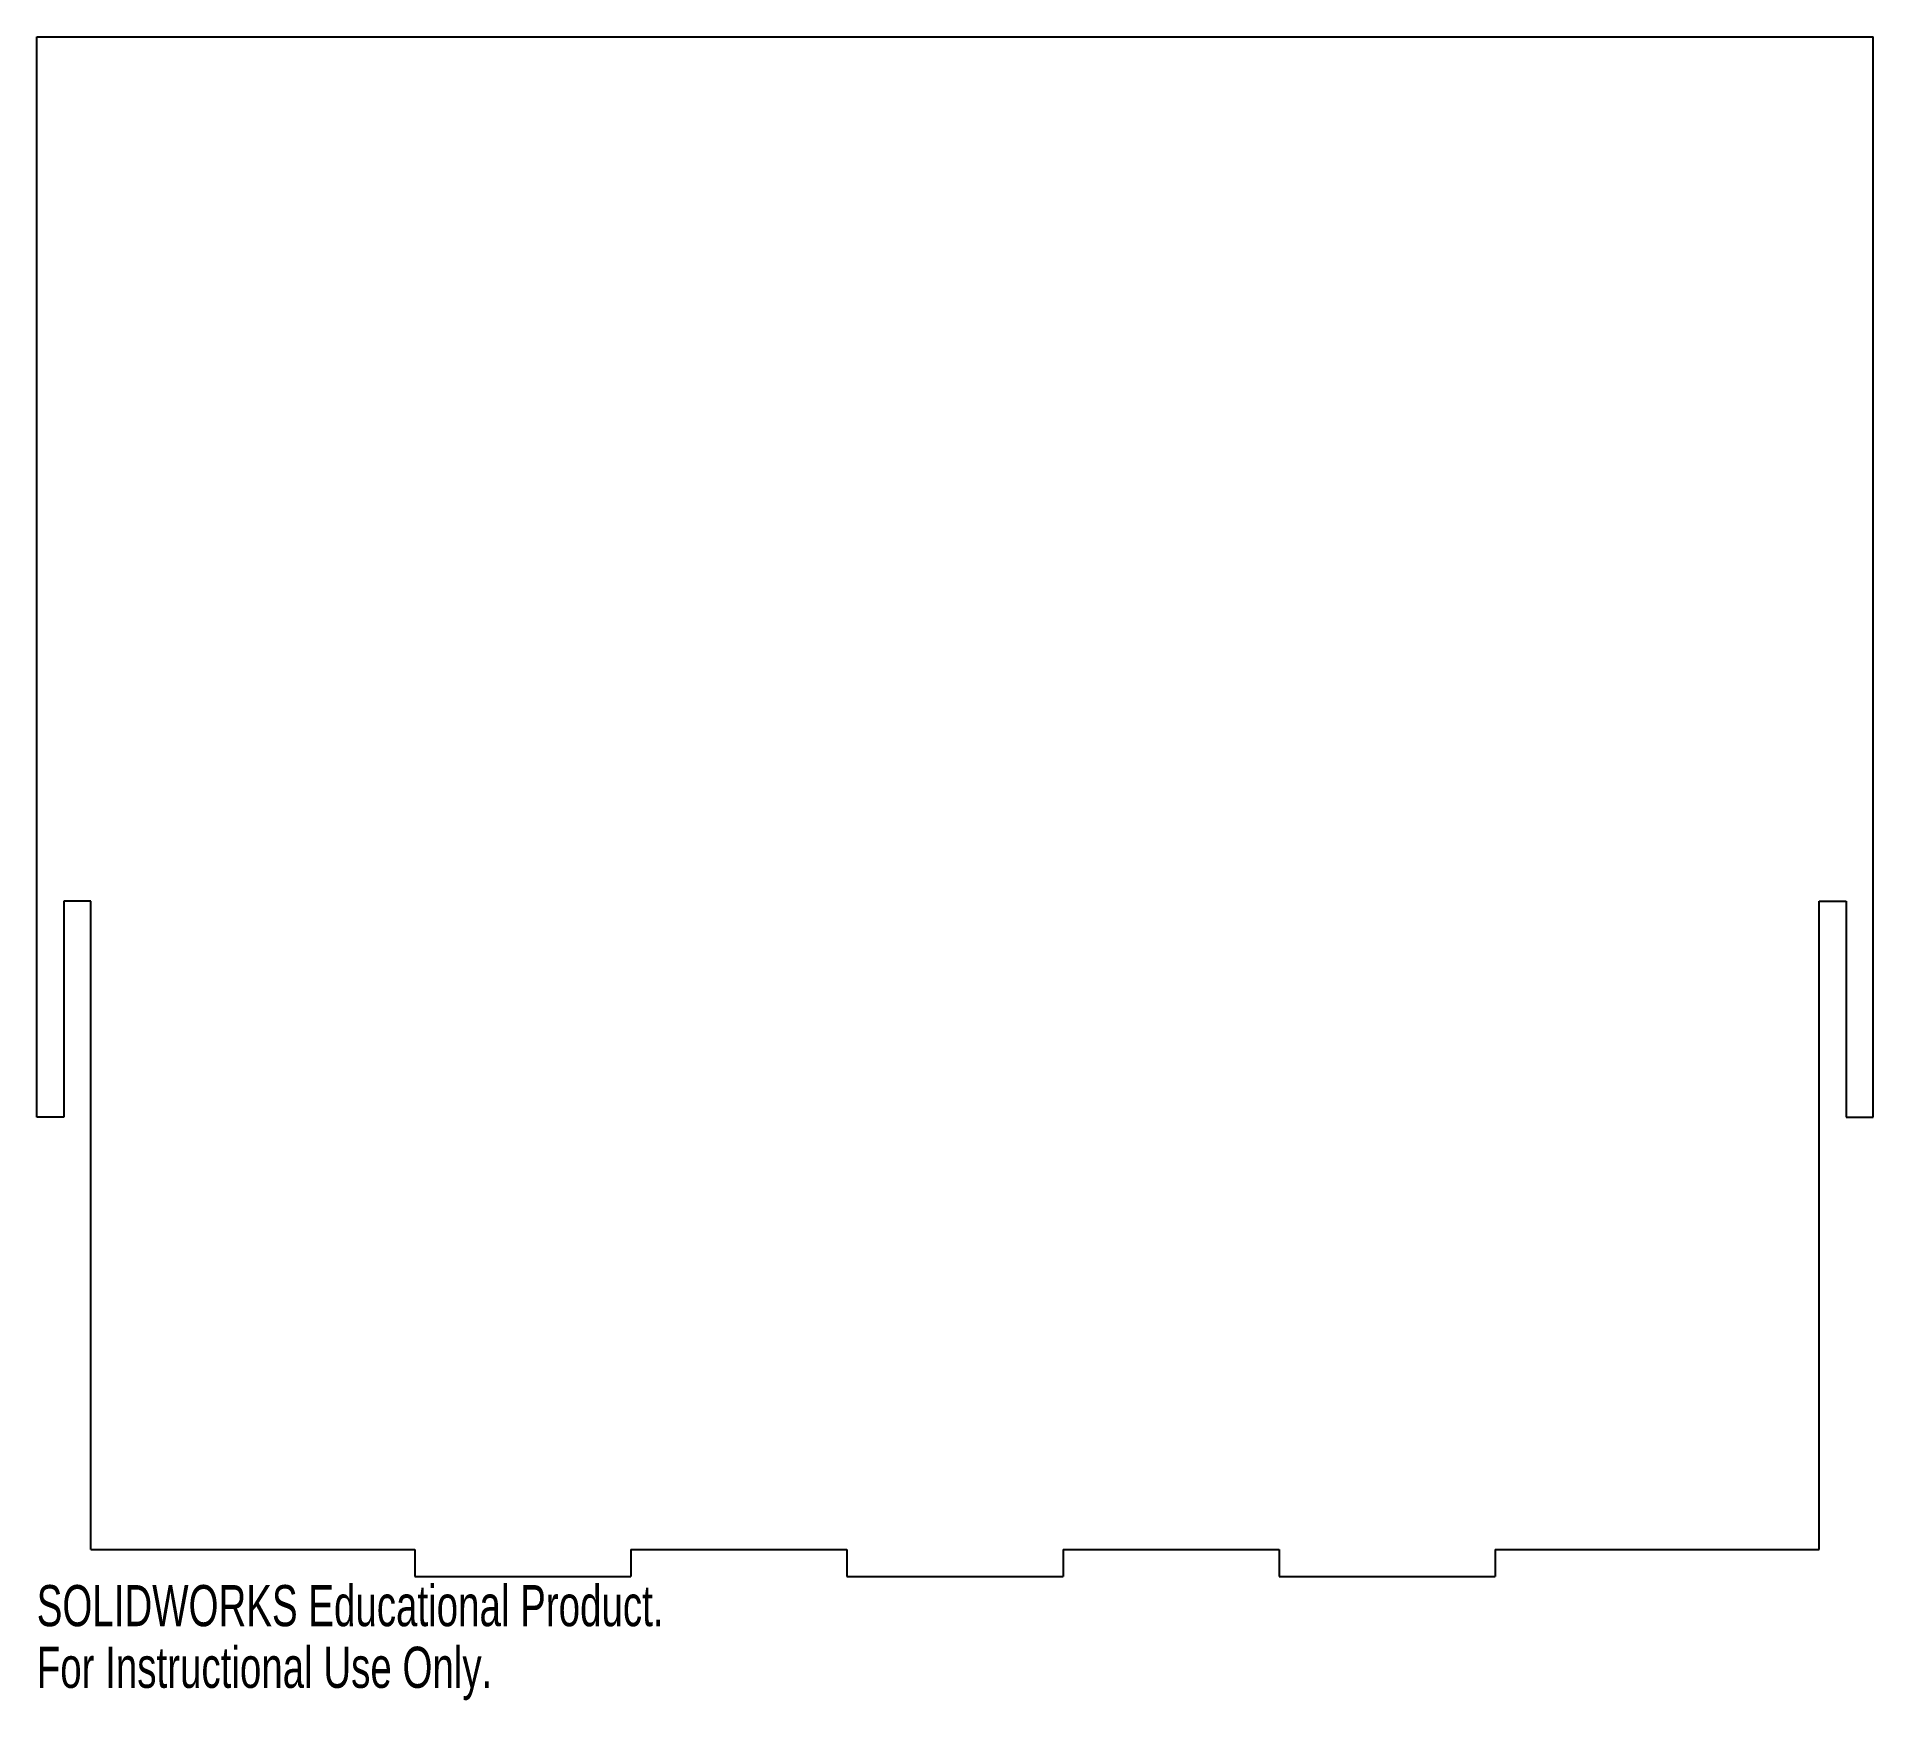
# Model space of a CAD drawing. Header units: millimetres. Extents: x -108 to 108, y -107 to 89.
import ezdxf

# ---------------------------------------------------------------- set-up
doc = ezdxf.new("R2010")
doc.units = ezdxf.units.MM
doc.styles.add('SLDTEXTSTYLE0', font='TXT', dxfattribs={"width": 0.7})

msp = doc.modelspace()

# ---------------------------------------------------------------- linework, layer by layer
at = {"color": 7, "linetype": 'Continuous', "lineweight": 25}
for p, q in [((-107.95, 88.9), (107.95, 88.9)), ((-107.95, -38.1), (-107.95, 88.9)), ((107.95, -38.1), (107.95, 88.9)), ((-104.775, -12.7), (-104.775, -38.1)), ((-101.6, -12.7), (-104.775, -12.7)), ((-101.6, -88.9), (-101.6, -12.7)), ((101.6, -88.9), (101.6, -12.7)), ((101.6, -12.7), (104.775, -12.7)), ((104.775, -12.7), (104.775, -38.1)), ((-104.775, -38.1), (-107.95, -38.1)), ((104.775, -38.1), (107.95, -38.1)), ((-101.6, -88.9), (-63.5, -88.9)), ((-63.5, -88.9), (-63.5, -92.075)), ((-38.1, -88.9), (-38.1, -92.075)), ((-38.1, -88.9), (-12.7, -88.9)), ((-12.7, -88.9), (-12.7, -92.075)), ((12.7, -88.9), (12.7, -92.075)), ((12.7, -88.9), (38.1, -88.9)), ((38.1, -88.9), (38.1, -92.075)), ((63.5, -88.9), (63.5, -92.075)), ((63.5, -88.9), (101.6, -88.9)), ((-63.5, -92.075), (-38.1, -92.075)), ((-12.7, -92.075), (12.7, -92.075)), ((38.1, -92.075), (63.5, -92.075))]:
    msp.add_line(p, q, dxfattribs=at)

# ---------------------------------------------------------------- texts
at = {"color": 7, "linetype": 'Continuous', "char_height": 4.83362, "attachment_point": 1, "style": 'SLDTEXTSTYLE0'}
for s, insert in [('SOLIDWORKS Educational Product.', (-107.95, -93.095)), ('For Instructional Use Only.', (-107.95, -100.345))]:
    msp.add_mtext(s, dxfattribs=dict(at, insert=insert))

doc.saveas('drawing.dxf')
